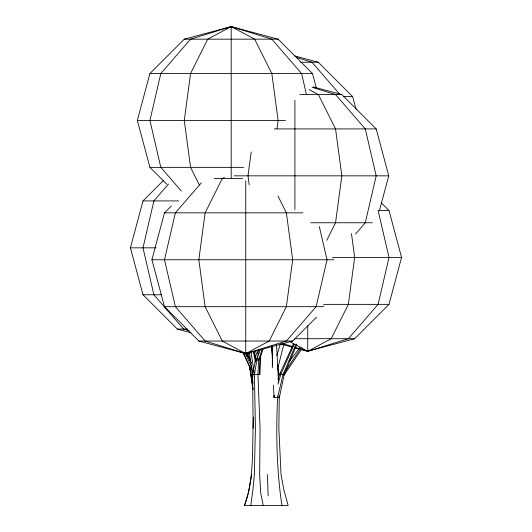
<?xml version="1.0" encoding="UTF-8"?>
<svg xmlns="http://www.w3.org/2000/svg" width="532" height="532" viewBox="0 0 532 532"><rect width="100%" height="100%" fill="white"/><g stroke="black" fill="none" stroke-linecap="round" stroke-linejoin="round"><path stroke-width="0.8" d="M272.331 367.818L272.397 345.66M249.382 352.543L252.64 374.528L259.742 374.322L259.802 359.107L263.141 348.899M279.267 396.094L278.868 428.36L281.029 474.584L283.875 489.992L288.145 505.4L244.554 505.4C254.815 477.018 251.849 446.594 253.498 417.002M277.551 395.981L277.558 397.63C275.982 433.56 276.58 469.783 281.913 505.4M274.073 395.808L274.013 397.451L279.327 397.717L284.108 375L296.876 344.104M262.482 348.467L258.572 360.151L257.967 374.462L260.042 428.36L259.676 474.584L260.687 492.958L263.234 505.4M259.35 372.766L259.742 374.322L260.693 355.369M251.19 151.972L247.992 175.839L249.209 184.897M277.012 128.671L278.116 120.438L271.825 73.522L254.655 39.175L231.194 26.6L184.278 39.175L149.924 73.522L137.356 120.438L149.924 167.361L166.809 184.238M250.778 505.4L252.913 489.992L254.336 474.584L255.42 428.36L254.416 374.561L251.038 352.084M254.416 374.561L257.142 358.508M248.55 492.16L251.669 474.584M253.704 351.738L255.653 358.934L252.64 374.528L253.106 428.36M277.558 397.63L283.017 374.708L295.985 344.111M283.802 344.43L278.163 366.854L278.595 378.225M190.862 332.726L177.342 329.102L142.995 294.755L130.426 247.832L142.995 200.916L163.371 180.541M316.54 317.165L292.673 341.032L245.751 353.607L198.835 341.032L164.488 306.685L151.913 259.769L164.488 212.847L171.47 205.864M379.376 210.832L388.752 175.839L376.184 128.924L341.837 94.576L313.202 86.902M300.58 349.364L307.735 351.286L354.658 338.711L389.005 304.364L401.574 257.441L389.005 210.526L381.437 202.958M274.698 395.116L274.013 397.451L273.481 385.082M277.904 384.244L280.883 374.142L294.236 344.184M276.806 355.562L280.45 343.745M244.554 505.4L248.171 493.736M278.03 379.336L279.792 373.85L293.558 343.672M257.688 356.979L260.434 349.331M257.681 353.501L259.124 349.624M326.781 240.298L335.546 222.762L341.837 175.839L335.546 128.924L318.375 94.576L309.132 89.622M283.017 374.708L301.544 347.17M302.375 348.101L284.108 375L279.792 373.85L280.783 372.553M289.714 360.876L300.134 347.25M168.484 184.052L153.888 200.916L142.995 247.832L153.888 294.755L183.633 329.102L189.099 330.791M201.335 182.875L175.374 212.847L164.488 259.769L175.374 306.685L205.119 341.032L245.751 353.607L286.382 341.032L316.134 306.685L327.02 259.769L319.32 226.599M355.556 234L365.291 222.762L376.184 175.839L365.291 128.924L335.546 94.576L312.104 87.321M255.653 358.934L256.59 360.038L258.572 360.151L259.802 359.107M316.294 87.833L312.464 73.522L278.116 39.175L231.194 26.6L207.733 39.175L190.562 73.522L184.278 120.438L190.562 167.361L199.334 184.897M224.424 177.356L222.29 178.499L205.119 212.847L198.835 259.769L205.119 306.685L222.29 341.032L245.751 353.607L269.212 341.032L286.382 306.685L292.673 259.769L286.382 212.847L277.983 196.042M301.484 349.351L307.735 351.286L331.197 338.711L348.367 304.364L354.658 257.441L351.459 233.575M306.266 93.745L301.571 73.522L271.825 39.175L231.194 26.6L190.562 39.175L160.817 73.522L149.924 120.438L160.817 167.361L181.365 191.088M302.05 348.234L307.735 351.286L348.367 338.711L378.112 304.364L389.005 257.441L378.112 210.526L389.005 210.526M252.999 376.536L251.636 366.914L249.794 367.173L243.417 352.802M184.278 39.175L278.116 39.175M300.54 62.237L318.276 62.237L352.623 96.585L356.034 109.306M149.924 73.522L312.464 73.522M299.769 94.576L341.837 94.576M343.293 96.585L352.623 96.585M137.356 120.438L285.471 120.438M274.186 128.924L376.184 128.924M149.924 167.361L243.636 167.361M234.093 175.839L388.752 175.839M214.117 178.499L242.519 178.499M142.995 200.916L178.672 200.916M164.488 212.847L302.908 212.847M310.668 222.762L372.294 222.762M130.426 247.832L156.082 247.832M332.433 257.441L401.574 257.441M151.913 259.769L334.089 259.769M142.995 294.755L161.322 294.755M323.489 304.364L389.005 304.364M164.488 306.685L323.908 306.685M177.342 329.102L187.716 329.102M294.795 338.711L354.658 338.711M198.835 341.032L292.673 341.032M294.422 55.84L318.276 62.237M281.495 344.251L292.627 347.236M295.014 347.875L298.991 348.939M296.364 57.396L311.991 62.237L340.114 94.709M281.947 343.306L292.893 346.691M295.233 347.416L299.144 348.626M289.967 341.757L294.941 344.423M296.364 345.188L300.627 347.476M246.223 353.434L250.572 361.281M246.25 353.015L251.51 362.924M245.072 353.068L251.636 366.914M242.938 352.463L249.747 366.98L253.033 383.073M255.393 350.854L258.572 360.151M256.989 350.502L258.266 354.412M253.977 351.625L256.59 360.038M249.395 352.324L249.84 353.893M247.952 352.669L250 360.583M254.263 352.457L256.025 359.486M249.368 365.384L250.891 372.639M246.369 352.676L246.941 355.09M249.415 365.564L252.993 389.331M253.385 351.679L255.513 362.259M249.747 366.98L253.006 389.497M277.943 365.225L278.163 366.854L277.518 366.388L277.524 369.68M272.544 348.34L272.67 349.97M271.905 345.966L272.384 352.563M276.54 344.822L278.502 382.016M279.24 396.061L279.327 397.717M259.35 366.98L259.742 374.322M271.825 346.319L272.637 365.291M271.879 346.319L272.185 353.74M267.463 474.584L268.148 495.93M307.735 325.624L307.735 351.286M294.914 100.302L294.914 209.588M245.751 180.953L245.751 353.607M231.194 26.6L231.194 177.987"/></g></svg>
